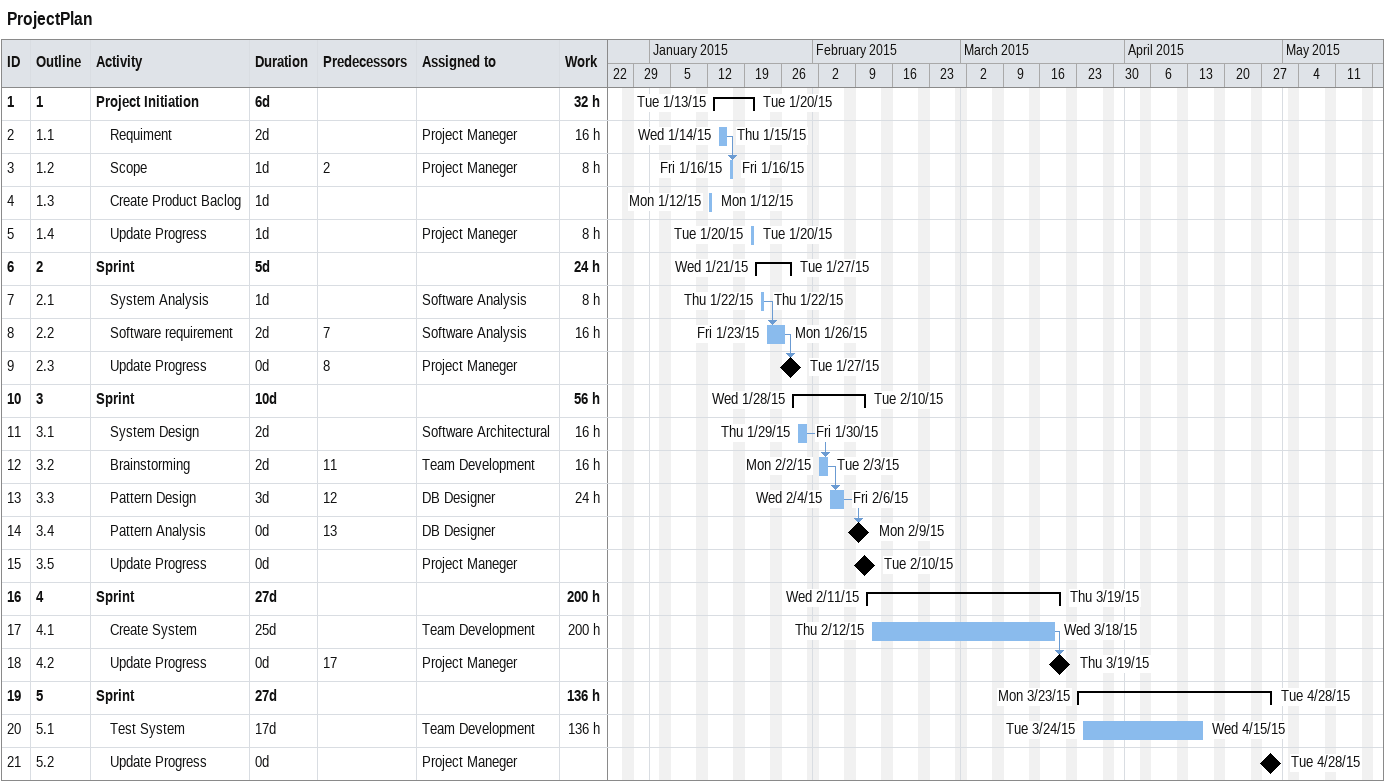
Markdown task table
ProjectPlan

| ID | WBS | Task | Duration | Start | Finish | Predecessors | Resources | Work (h) |
|---|---|---|---|---|---|---|---|---|
| 1 | 1 | **Project Initiation** | 6d | 2015-01-13 | 2015-01-20 |  |  | 32 |
| 2 | 1.1 | Requiment | 2d | 2015-01-14 | 2015-01-15 |  | Project Maneger | 16 |
| 3 | 1.2 | Scope | 1d | 2015-01-16 | 2015-01-16 | 2 | Project Maneger | 8 |
| 4 | 1.3 | Create Product Baclog | 1d | 2015-01-12 | 2015-01-12 |  |  |  |
| 5 | 1.4 | Update Progress | 1d | 2015-01-20 | 2015-01-20 |  | Project Maneger | 8 |
| 6 | 2 | **Sprint** | 5d | 2015-01-21 | 2015-01-27 |  |  | 24 |
| 7 | 2.1 | System Analysis | 1d | 2015-01-22 | 2015-01-22 |  | Software Analysis | 8 |
| 8 | 2.2 | Software requirement | 2d | 2015-01-23 | 2015-01-26 | 7 | Software Analysis | 16 |
| 9 | 2.3 | Update Progress | 0d | 2015-01-27 | 2015-01-27 | 8 | Project Maneger |  |
| 10 | 3 | **Sprint** | 10d | 2015-01-28 | 2015-02-10 |  |  | 56 |
| 11 | 3.1 | System Design | 2d | 2015-01-29 | 2015-01-30 |  | Software Architectural | 16 |
| 12 | 3.2 | Brainstorming | 2d | 2015-02-02 | 2015-02-03 | 11 | Team Development | 16 |
| 13 | 3.3 | Pattern Design | 3d | 2015-02-04 | 2015-02-06 | 12 | DB Designer | 24 |
| 14 | 3.4 | Pattern Analysis | 0d | 2015-02-09 | 2015-02-09 | 13 | DB Designer |  |
| 15 | 3.5 | Update Progress | 0d | 2015-02-10 | 2015-02-10 |  | Project Maneger |  |
| 16 | 4 | **Sprint** | 27d | 2015-02-11 | 2015-03-19 |  |  | 200 |
| 17 | 4.1 | Create System | 25d | 2015-02-12 | 2015-03-18 |  | Team Development | 200 |
| 18 | 4.2 | Update Progress | 0d | 2015-03-19 | 2015-03-19 | 17 | Project Maneger |  |
| 19 | 5 | **Sprint** | 27d | 2015-03-23 | 2015-04-28 |  |  | 136 |
| 20 | 5.1 | Test System | 17d | 2015-03-24 | 2015-04-15 |  | Team Development | 136 |
| 21 | 5.2 | Update Progress | 0d | 2015-04-28 | 2015-04-28 |  | Project Maneger |  |
